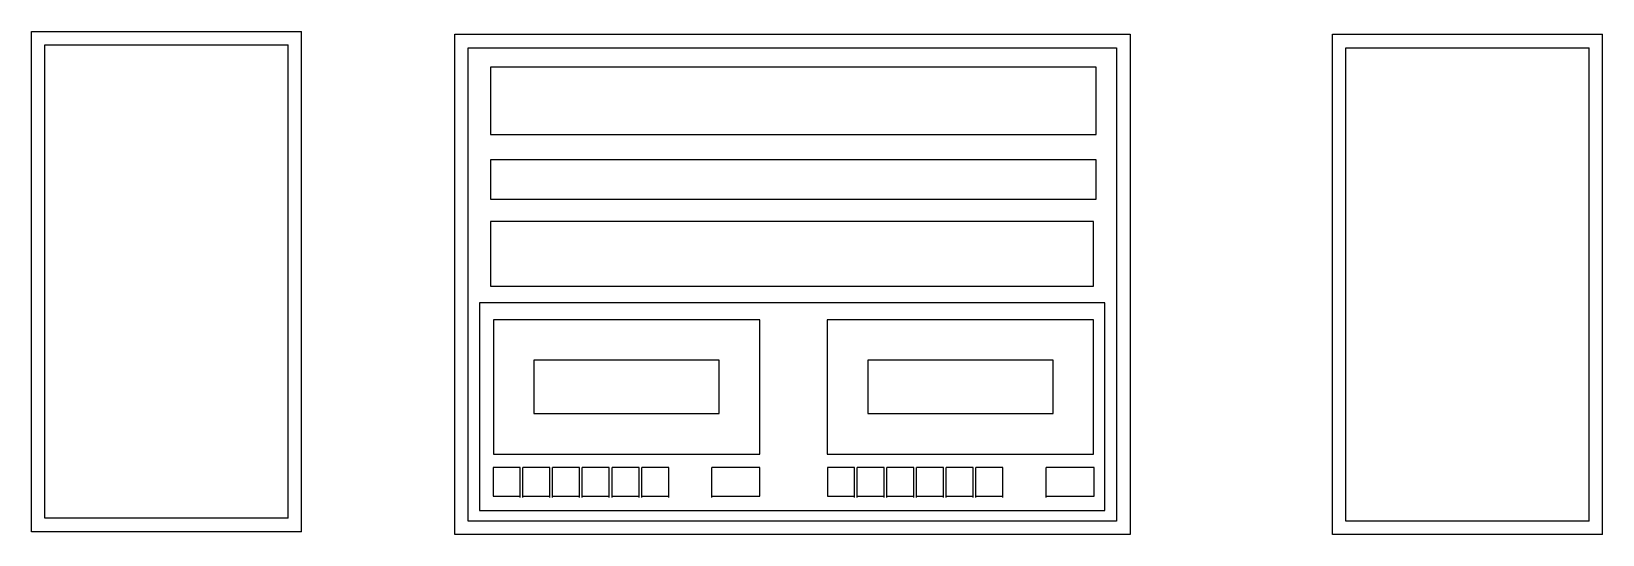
# Model space of a CAD drawing. Header units: metres. Extents: x -0.56 to 0.6, y 0 to 0.37.
import ezdxf

# ---------------------------------------------------------------- set-up
doc = ezdxf.new("R2010")
doc.units = ezdxf.units.M

msp = doc.modelspace()

# ---------------------------------------------------------------- linework, layer by layer
for p, q in [((-0.5635, 0.0021), (-0.5635, 0.3721)), ((-0.5635, 0.3721), (-0.3635, 0.3721)), ((-0.5535, 0.3621), (-0.3735, 0.3621)), ((-0.5535, 0.0121), (-0.5535, 0.3621)), ((-0.3735, 0.0121), (-0.3735, 0.3621)), ((-0.3635, 0.0021), (-0.3635, 0.3721)), ((-0.25, 0), (-0.25, 0.37)), ((-0.25, 0.37), (0.25, 0.37)), ((0.25, 0.37), (0.25, 0)), ((0.3998, 0.37), (0.5998, 0.37)), ((0.3998, 0), (0.3998, 0.37)), ((0.5998, 0), (0.5998, 0.37)), ((-0.24, 0.01), (-0.24, 0.36)), ((-0.24, 0.36), (0.24, 0.36)), ((0.24, 0.36), (0.24, 0.01)), ((0.4098, 0.36), (0.5898, 0.36)), ((0.4098, 0.01), (0.4098, 0.36)), ((0.5898, 0.01), (0.5898, 0.36)), ((-0.2016, 0.0275), (-0.2016, 0.0497)), ((-0.1996, 0.0275), (-0.1996, 0.0497)), ((-0.1796, 0.0275), (-0.1796, 0.0497)), ((-0.1776, 0.0275), (-0.1776, 0.0497)), ((-0.1576, 0.0275), (-0.1576, 0.0497)), ((-0.1556, 0.0275), (-0.1556, 0.0497)), ((-0.1356, 0.0275), (-0.1356, 0.0497)), ((-0.1336, 0.0275), (-0.1336, 0.0497)), ((-0.1136, 0.0275), (-0.1136, 0.0497)), ((-0.1116, 0.0275), (-0.1116, 0.0497)), ((-0.0916, 0.0275), (-0.0916, 0.0497)), ((-0.0596, 0.0275), (-0.0596, 0.0497)), ((0.0458, 0.0275), (0.0458, 0.0497)), ((0.0478, 0.0275), (0.0478, 0.0497)), ((0.0678, 0.0275), (0.0678, 0.0497)), ((0.0698, 0.0275), (0.0698, 0.0497)), ((0.0898, 0.0275), (0.0898, 0.0497)), ((0.0918, 0.0275), (0.0918, 0.0497)), ((0.1118, 0.0275), (0.1118, 0.0497)), ((0.1138, 0.0275), (0.1138, 0.0497)), ((0.1338, 0.0275), (0.1338, 0.0497)), ((0.1358, 0.0275), (0.1358, 0.0497)), ((0.1558, 0.0275), (0.1558, 0.0497)), ((0.1878, 0.0275), (0.1878, 0.0497)), ((-0.3735, 0.0121), (-0.5535, 0.0121)), ((-0.3635, 0.0021), (-0.5635, 0.0021)), ((0.25, 0), (-0.25, 0)), ((0.24, 0.01), (-0.24, 0.01)), ((0.5998, 0), (0.3998, 0)), ((0.5898, 0.01), (0.4098, 0.01))]:
    msp.add_line(p, q)
for points in [[(-0.2235, 0.3456), (-0.2235, 0.2959), (0.2249, 0.2959), (0.2249, 0.3456)], [(-0.2235, 0.2772), (-0.2235, 0.2481), (0.2249, 0.2481), (0.2249, 0.2772)], [(-0.2235, 0.2315), (-0.2235, 0.1838), (0.2229, 0.1838), (0.2229, 0.2315)], [(-0.2318, 0.1714), (-0.2318, 0.0179), (0.2312, 0.0179), (0.2312, 0.1714)], [(-0.2214, 0.1589), (-0.2214, 0.0594), (-0.0242, 0.0594), (-0.0242, 0.1589)], [(0.0257, 0.1589), (0.0257, 0.0594), (0.2229, 0.0594), (0.2229, 0.1589)], [(-0.1914, 0.1289), (-0.1914, 0.0894), (-0.0542, 0.0894), (-0.0542, 0.1289)], [(0.0557, 0.1289), (0.0557, 0.0894), (0.1929, 0.0894), (0.1929, 0.1289)]]:
    msp.add_lwpolyline(points, close=True)
for points in [[(-0.2016, 0.0497), (-0.2216, 0.0497)], [(-0.2216, 0.0497), (-0.2216, 0.0284), (-0.2016, 0.0284)], [(-0.1796, 0.0497), (-0.1996, 0.0497)], [(-0.1576, 0.0497), (-0.1776, 0.0497)], [(-0.1356, 0.0497), (-0.1556, 0.0497)], [(-0.1136, 0.0497), (-0.1336, 0.0497)], [(-0.0916, 0.0497), (-0.1116, 0.0497)], [(-0.0596, 0.0284), (-0.0242, 0.0284), (-0.0242, 0.0497), (-0.0596, 0.0497)], [(0.0258, 0.0497), (0.0258, 0.0284), (0.0458, 0.0284)], [(0.0458, 0.0497), (0.0258, 0.0497)], [(0.0678, 0.0497), (0.0478, 0.0497)], [(0.0898, 0.0497), (0.0698, 0.0497)], [(0.1118, 0.0497), (0.0918, 0.0497)], [(0.1338, 0.0497), (0.1138, 0.0497)], [(0.1558, 0.0497), (0.1358, 0.0497)], [(0.1878, 0.0284), (0.2233, 0.0284), (0.2233, 0.0497), (0.1878, 0.0497)], [(-0.1996, 0.0284), (-0.1796, 0.0284)], [(-0.1776, 0.0284), (-0.1576, 0.0284)], [(-0.1556, 0.0284), (-0.1356, 0.0284)], [(-0.1336, 0.0284), (-0.1136, 0.0284)], [(-0.1116, 0.0284), (-0.0916, 0.0284)], [(0.0478, 0.0284), (0.0678, 0.0284)], [(0.0698, 0.0284), (0.0898, 0.0284)], [(0.0918, 0.0284), (0.1118, 0.0284)], [(0.1138, 0.0284), (0.1338, 0.0284)], [(0.1358, 0.0284), (0.1558, 0.0284)]]:
    msp.add_lwpolyline(points)

doc.saveas('drawing.dxf')
